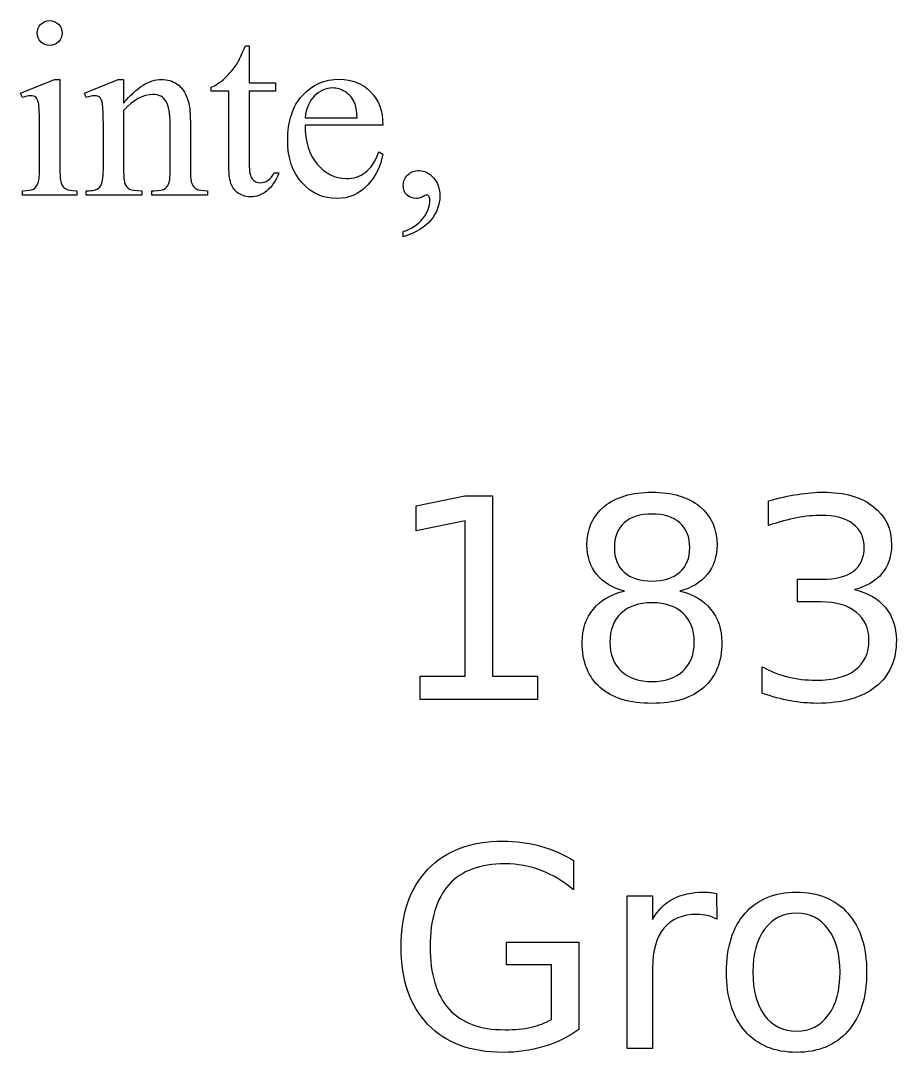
# Model space of a CAD drawing. Extents: x 2.32 to 5.29, y 6.96 to 8.91.
# Drawn here: x 2.973 to 3.409, y 6.973 to 7.486 of the extents above; entities that cross this region are included whole.
import ezdxf

# ---------------------------------------------------------------- set-up
doc = ezdxf.new("R2010")
doc.units = 0
doc.layers.add('Layer_1', color=7, linetype='CONTINUOUS')

msp = doc.modelspace()

# ---------------------------------------------------------------- linework, layer by layer
at = {"layer": 'Layer_1', "color": 7}
for p, q in [((2.987793, 7.48629), (2.987793, 7.48629)), ((3.085083, 7.473777), (3.086975, 7.473777)), ((3.086975, 7.473777), (3.086975, 7.455406)), ((3.086975, 7.473777), (3.086975, 7.473777)), ((2.973328, 7.450218), (2.990174, 7.457053)), ((2.990174, 7.457053), (2.992859, 7.457053)), ((2.992859, 7.457054), (2.992859, 7.412132)), ((2.992859, 7.457053), (2.992859, 7.457054)), ((3.005066, 7.450218), (3.021912, 7.457054)), ((3.021912, 7.457054), (3.024536, 7.457054)), ((3.024536, 7.457054), (3.024536, 7.445213)), ((3.068054, 7.451133), (3.068054, 7.453148)), ((3.086975, 7.455406), (3.100036, 7.455406)), ((3.100036, 7.455406), (3.100036, 7.451133)), ((2.974182, 7.44802), (2.973328, 7.450218)), ((3.005982, 7.448021), (3.005066, 7.450218)), ((3.076904, 7.451133), (3.068054, 7.451133)), ((3.076904, 7.413536), (3.076904, 7.451133)), ((3.100036, 7.451133), (3.086975, 7.451133)), ((3.086975, 7.451133), (3.086975, 7.414879)), ((3.024536, 7.445213), (3.024536, 7.445213)), ((3.024536, 7.441612), (3.024536, 7.412132)), ((3.114807, 7.437889), (3.140686, 7.437889)), ((3.114807, 7.437889), (3.114807, 7.437889)), ((2.982727, 7.412132), (2.982727, 7.433677)), ((3.014465, 7.412132), (3.014465, 7.432884)), ((3.047669, 7.412132), (3.047669, 7.43502)), ((3.057739, 7.435997), (3.057739, 7.412132)), ((3.153442, 7.434349), (3.114807, 7.434349)), ((3.114807, 7.434349), (3.114807, 7.434349)), ((3.15155, 7.421104), (3.153442, 7.419883)), ((3.099365, 7.410606), (3.101745, 7.410606)), ((2.974182, 7.399498), (2.974182, 7.401695)), ((3.001342, 7.401695), (3.001342, 7.399498)), ((3.005981, 7.399498), (3.005981, 7.401695)), ((3.005981, 7.401695), (3.007202, 7.401695)), ((3.03363, 7.401695), (3.03363, 7.399498)), ((3.038635, 7.399498), (3.038635, 7.401695)), ((3.038635, 7.401695), (3.039795, 7.401695)), ((3.066284, 7.401695), (3.066284, 7.399498)), ((3.001342, 7.399498), (2.974182, 7.399498)), ((3.03363, 7.399498), (3.005981, 7.399498)), ((3.066284, 7.399498), (3.038635, 7.399498)), ((3.163635, 7.378685), (3.163635, 7.38137)), ((3.163636, 7.378685), (3.163635, 7.378685)), ((3.170018, 7.245001), (3.194228, 7.249884)), ((3.194228, 7.249884), (3.207927, 7.249884)), ((3.207927, 7.249884), (3.207927, 7.160163)), ((3.345257, 7.235168), (3.345257, 7.247375)), ((3.170018, 7.232523), (3.170018, 7.245001)), ((3.194364, 7.237406), (3.170018, 7.232523)), ((3.194364, 7.160163), (3.194364, 7.237406)), ((3.268624, 7.224182), (3.268624, 7.224182)), ((3.359702, 7.197123), (3.359702, 7.20838)), ((3.359702, 7.20838), (3.372044, 7.20838)), ((3.273642, 7.202548), (3.273642, 7.202548)), ((3.387981, 7.203227), (3.387981, 7.203226)), ((3.287341, 7.196716), (3.287341, 7.196716)), ((3.371502, 7.197123), (3.359702, 7.197123)), ((3.342205, 7.151685), (3.342205, 7.16491)), ((3.171985, 7.160163), (3.194364, 7.160163)), ((3.171985, 7.148634), (3.171985, 7.160163)), ((3.171985, 7.160163), (3.171985, 7.160163)), ((3.207927, 7.160163), (3.230307, 7.160163)), ((3.230307, 7.160163), (3.230307, 7.148634)), ((3.230307, 7.148634), (3.171985, 7.148634)), ((3.248346, 7.068474), (3.248346, 7.053894)), ((3.319486, 7.05213), (3.319553, 7.039313)), ((3.359227, 7.052808), (3.359227, 7.052808)), ((3.275066, 6.975022), (3.275066, 7.050977)), ((3.275066, 7.050977), (3.287612, 7.050977)), ((3.287612, 7.050977), (3.287612, 7.039177)), ((3.359227, 7.042229), (3.359227, 7.042229)), ((3.319553, 7.039313), (3.319554, 7.039313)), ((3.215048, 7.016662), (3.215048, 7.02792)), ((3.215048, 7.02792), (3.250991, 7.02792)), ((3.250991, 7.02792), (3.250991, 6.984449)), ((3.237428, 7.016662), (3.215048, 7.016662)), ((3.237428, 6.989468), (3.237428, 7.016662)), ((3.287612, 7.015034), (3.287612, 6.975022)), ((3.237428, 6.989468), (3.237428, 6.989468)), ((3.287612, 6.975022), (3.275066, 6.975022))]:
    msp.add_line(p, q, dxfattribs=at)
for points in [[(2.981567, 7.480125), (2.981567, 7.481834), (2.982157, 7.483279), (2.983337, 7.484459)], [(2.983337, 7.484459), (2.984558, 7.485679), (2.986043, 7.48629), (2.987793, 7.48629)], [(2.987793, 7.48629), (2.989502, 7.48629), (2.990946, 7.485679), (2.992126, 7.484459)], [(2.992126, 7.484459), (2.993347, 7.483279), (2.993957, 7.481834), (2.993957, 7.480125)], [(2.983398, 7.475731), (2.982178, 7.476951), (2.981567, 7.478416), (2.981567, 7.480125)], [(2.993957, 7.480125), (2.993957, 7.478416), (2.993347, 7.476951), (2.992126, 7.475731)], [(2.987793, 7.4739), (2.986084, 7.4739), (2.984619, 7.47451), (2.983398, 7.475731)], [(2.992126, 7.475731), (2.990946, 7.47451), (2.989502, 7.4739), (2.987793, 7.4739)], [(3.081177, 7.465294), (3.082112, 7.46684), (3.083415, 7.469668), (3.085083, 7.473777)], [(3.07489, 7.457664), (3.07725, 7.459821), (3.079346, 7.462364), (3.081177, 7.465294)], [(3.068054, 7.453148), (3.070292, 7.454043), (3.072571, 7.455548), (3.07489, 7.457664)], [(3.024536, 7.445213), (3.031087, 7.453107), (3.037333, 7.457054), (3.043274, 7.457054)], [(3.043274, 7.457054), (3.046326, 7.457054), (3.04895, 7.456281), (3.051147, 7.454734)], [(3.051147, 7.454734), (3.053345, 7.453229), (3.055094, 7.450727), (3.056396, 7.447227)], [(3.113464, 7.449058), (3.118388, 7.454429), (3.124552, 7.457115), (3.131958, 7.457115)], [(3.12854, 7.452781), (3.125163, 7.452781), (3.122131, 7.451459), (3.119446, 7.448814)], [(3.134826, 7.450828), (3.132833, 7.45213), (3.130737, 7.452781), (3.12854, 7.452781)], [(3.131958, 7.457115), (3.138224, 7.457115), (3.143371, 7.45504), (3.1474, 7.450889)], [(2.978333, 7.448936), (2.977193, 7.448936), (2.97581, 7.448631), (2.974182, 7.44802)], [(2.980835, 7.448143), (2.980225, 7.448671), (2.97939, 7.448936), (2.978333, 7.448936)], [(2.982178, 7.445457), (2.981893, 7.446759), (2.981445, 7.447654), (2.980835, 7.448143)], [(3.010071, 7.448936), (3.008932, 7.448936), (3.007569, 7.448631), (3.005982, 7.448021)], [(3.012574, 7.448143), (3.011963, 7.448672), (3.011129, 7.448936), (3.010071, 7.448936)], [(3.013977, 7.445152), (3.013692, 7.446617), (3.013224, 7.447614), (3.012574, 7.448143)], [(3.039002, 7.449547), (3.034159, 7.449547), (3.029338, 7.446902), (3.024536, 7.441612)], [(3.045654, 7.446068), (3.044352, 7.448387), (3.042135, 7.449547), (3.039002, 7.449547)], [(3.056396, 7.447227), (3.057292, 7.444786), (3.057739, 7.441042), (3.057739, 7.435997)], [(3.10614, 7.426719), (3.10614, 7.436282), (3.108581, 7.443728), (3.113464, 7.449058)], [(3.119446, 7.448814), (3.116801, 7.44621), (3.115255, 7.442568), (3.114807, 7.437889)], [(3.139404, 7.445457), (3.138387, 7.447736), (3.136861, 7.449526), (3.134826, 7.450828)], [(3.1474, 7.450889), (3.151428, 7.44678), (3.153442, 7.441266), (3.153442, 7.434349)], [(2.982727, 7.433677), (2.982727, 7.43974), (2.982544, 7.443667), (2.982178, 7.445457)], [(3.014465, 7.432884), (3.014465, 7.439598), (3.014303, 7.443687), (3.013977, 7.445152)], [(3.047669, 7.43502), (3.047669, 7.440107), (3.046997, 7.443789), (3.045654, 7.446068)], [(3.140686, 7.437889), (3.140482, 7.44147), (3.140055, 7.443992), (3.139404, 7.445457)], [(3.114807, 7.434349), (3.11477, 7.426048), (3.116784, 7.419538), (3.120849, 7.414817)], [(3.113281, 7.405601), (3.10852, 7.41085), (3.10614, 7.41789), (3.10614, 7.426719)], [(3.144714, 7.410728), (3.14744, 7.412763), (3.149719, 7.416221), (3.15155, 7.421104)], [(3.153442, 7.419883), (3.152588, 7.414309), (3.150106, 7.409223), (3.145996, 7.404625)], [(2.981872, 7.405113), (2.982442, 7.406334), (2.982727, 7.408673), (2.982727, 7.412132)], [(2.992859, 7.412132), (2.992859, 7.408633), (2.993103, 7.406293), (2.993591, 7.405113)], [(3.012939, 7.403831), (3.013957, 7.405296), (3.014465, 7.408063), (3.014465, 7.412132)], [(3.024536, 7.412132), (3.024536, 7.408348), (3.02476, 7.406008), (3.025207, 7.405113)], [(3.047424, 7.406395), (3.047587, 7.407005), (3.047669, 7.408918), (3.047669, 7.412132)], [(3.057739, 7.412132), (3.057739, 7.408592), (3.058024, 7.406191), (3.058594, 7.40493)], [(3.078186, 7.404564), (3.077331, 7.406517), (3.076904, 7.409507), (3.076904, 7.413536)], [(3.086975, 7.414879), (3.086975, 7.411257), (3.087484, 7.408816), (3.088501, 7.407554)], [(3.120849, 7.414817), (3.124918, 7.410097), (3.1297, 7.407737), (3.135193, 7.407737)], [(3.165894, 7.409569), (3.16744, 7.410993), (3.169312, 7.411705), (3.171509, 7.411705)], [(3.171509, 7.411705), (3.174195, 7.411705), (3.176575, 7.410525), (3.17865, 7.408165)], [(3.045227, 7.402855), (3.046285, 7.403669), (3.047017, 7.404849), (3.047424, 7.406395)], [(3.088501, 7.407554), (3.089559, 7.406293), (3.090901, 7.405662), (3.092529, 7.405662)], [(3.092529, 7.405662), (3.093872, 7.405662), (3.095174, 7.406069), (3.096435, 7.406883)], [(3.101745, 7.410606), (3.100321, 7.406619), (3.098307, 7.403607), (3.095703, 7.401573)], [(3.096435, 7.406883), (3.097697, 7.407737), (3.098673, 7.408979), (3.099365, 7.410606)], [(3.135193, 7.407737), (3.138855, 7.407737), (3.142029, 7.408734), (3.144714, 7.410728)], [(3.163636, 7.404442), (3.163636, 7.406435), (3.164388, 7.408144), (3.165894, 7.409569)], [(3.17865, 7.408165), (3.180766, 7.405845), (3.181824, 7.402753), (3.181824, 7.398887)], [(2.974182, 7.401695), (2.976908, 7.401695), (2.978739, 7.401959), (2.979675, 7.402488)], [(2.979675, 7.402488), (2.980611, 7.403017), (2.981343, 7.403892), (2.981872, 7.405113)], [(2.993591, 7.405113), (2.99412, 7.403974), (2.994873, 7.403119), (2.995849, 7.402549)], [(2.995849, 7.402549), (2.996866, 7.40198), (2.998698, 7.401695), (3.001342, 7.401695)], [(3.007202, 7.401695), (3.01005, 7.401695), (3.011963, 7.402407), (3.012939, 7.403831)], [(3.025207, 7.405113), (3.025777, 7.403933), (3.02655, 7.403058), (3.027527, 7.402489)], [(3.027527, 7.402489), (3.028544, 7.40196), (3.030578, 7.401695), (3.03363, 7.401695)], [(3.039795, 7.401695), (3.042399, 7.401695), (3.04421, 7.402082), (3.045227, 7.402855)], [(3.058594, 7.40493), (3.059041, 7.403913), (3.059753, 7.403119), (3.06073, 7.402549)], [(3.06073, 7.402549), (3.061747, 7.40198), (3.063598, 7.401695), (3.066284, 7.401695)], [(3.082153, 7.400108), (3.080363, 7.401166), (3.07904, 7.402651), (3.078186, 7.404564)], [(3.095703, 7.401573), (3.093099, 7.399579), (3.090413, 7.398582), (3.087646, 7.398582)], [(3.130554, 7.397789), (3.12384, 7.397789), (3.118083, 7.400393), (3.113281, 7.405601)], [(3.145996, 7.404625), (3.141886, 7.400067), (3.136739, 7.397789), (3.130554, 7.397789)], [(3.165406, 7.399559), (3.164226, 7.400739), (3.163636, 7.402367), (3.163636, 7.404442)], [(3.087646, 7.398582), (3.085775, 7.398582), (3.083943, 7.399091), (3.082153, 7.400108)], [(3.170166, 7.397789), (3.168172, 7.397789), (3.166586, 7.398379), (3.165406, 7.399559)], [(3.172486, 7.398338), (3.171753, 7.397972), (3.17098, 7.397789), (3.170166, 7.397789)], [(3.175415, 7.399558), (3.174968, 7.399558), (3.173991, 7.399151), (3.172486, 7.398338)], [(3.17334, 7.38784), (3.175659, 7.390729), (3.176819, 7.393801), (3.176819, 7.397056)], [(3.17627, 7.399009), (3.175985, 7.399375), (3.1757, 7.399558), (3.175415, 7.399558)], [(3.176819, 7.397056), (3.176819, 7.397829), (3.176636, 7.39848), (3.17627, 7.399009)], [(3.181824, 7.398887), (3.181824, 7.394696), (3.180359, 7.39081), (3.177429, 7.38723)], [(3.163635, 7.38137), (3.167826, 7.382754), (3.171061, 7.38491), (3.17334, 7.38784)], [(3.177429, 7.38723), (3.17454, 7.383608), (3.169943, 7.38076), (3.163636, 7.378685)], [(3.263605, 7.244662), (3.269392, 7.249364), (3.277304, 7.251715), (3.287341, 7.251715)], [(3.287341, 7.251715), (3.297423, 7.251715), (3.305335, 7.249364), (3.311077, 7.244662)], [(3.345257, 7.247375), (3.350456, 7.248822), (3.355316, 7.249907), (3.359837, 7.25063)], [(3.359837, 7.25063), (3.364404, 7.251354), (3.368699, 7.251716), (3.372722, 7.251716)], [(3.372722, 7.251716), (3.383121, 7.251716), (3.391349, 7.249342), (3.397408, 7.244595)], [(3.254992, 7.22547), (3.254992, 7.233563), (3.257863, 7.23996), (3.263605, 7.244662)], [(3.311077, 7.244662), (3.316819, 7.23996), (3.31969, 7.233563), (3.31969, 7.22547)], [(3.397408, 7.244595), (3.403466, 7.239893), (3.406495, 7.233518), (3.406495, 7.225471)], [(3.287341, 7.240865), (3.281418, 7.240865), (3.276807, 7.239395), (3.273506, 7.236456)], [(3.301108, 7.236456), (3.297807, 7.239395), (3.293218, 7.240865), (3.287341, 7.240865)], [(3.35943, 7.238966), (3.355135, 7.238152), (3.350411, 7.236886), (3.345257, 7.235168)], [(3.371502, 7.240186), (3.367749, 7.240186), (3.363725, 7.23978), (3.35943, 7.238966)], [(3.387303, 7.235982), (3.383641, 7.238785), (3.378374, 7.240186), (3.371502, 7.240186)], [(3.273506, 7.236456), (3.270251, 7.233518), (3.268624, 7.229426), (3.268624, 7.224182)], [(3.306126, 7.224182), (3.306126, 7.229426), (3.304453, 7.233518), (3.301108, 7.236456)], [(3.392864, 7.224046), (3.392864, 7.229245), (3.39101, 7.233224), (3.387303, 7.235982)], [(3.259875, 7.210754), (3.25662, 7.214778), (3.254992, 7.219683), (3.254992, 7.22547)], [(3.268624, 7.224182), (3.268624, 7.218937), (3.270251, 7.214846), (3.273506, 7.211907)], [(3.301108, 7.211907), (3.304453, 7.214846), (3.306126, 7.218937), (3.306126, 7.224182)], [(3.31969, 7.22547), (3.31969, 7.219683), (3.318039, 7.214778), (3.314739, 7.210754)], [(3.387506, 7.212382), (3.391078, 7.215094), (3.392864, 7.218982), (3.392864, 7.224046)], [(3.406495, 7.225471), (3.406495, 7.219864), (3.40489, 7.215117), (3.40168, 7.211229)], [(3.273506, 7.211907), (3.276807, 7.208968), (3.281418, 7.207499), (3.287341, 7.207499)], [(3.287341, 7.207499), (3.293218, 7.207499), (3.297807, 7.208968), (3.301108, 7.211907)], [(3.372044, 7.20838), (3.378781, 7.20838), (3.383935, 7.209714), (3.387506, 7.212382)], [(3.40168, 7.211229), (3.39847, 7.207386), (3.393904, 7.204719), (3.387981, 7.203227)], [(3.273642, 7.202548), (3.267765, 7.203995), (3.263176, 7.20673), (3.259875, 7.210754)], [(3.314739, 7.210754), (3.311484, 7.20673), (3.30694, 7.203995), (3.301108, 7.202548)], [(3.25818, 7.193528), (3.261887, 7.198004), (3.267041, 7.201011), (3.273642, 7.202548)], [(3.301108, 7.202548), (3.307709, 7.201011), (3.31284, 7.198004), (3.316502, 7.193528)], [(3.387981, 7.203226), (3.394537, 7.201825), (3.399646, 7.198909), (3.403308, 7.194478)], [(3.287341, 7.196716), (3.280831, 7.196716), (3.275699, 7.194975), (3.271947, 7.191494)], [(3.302735, 7.191494), (3.299028, 7.194975), (3.293897, 7.196716), (3.287341, 7.196716)], [(3.388931, 7.192036), (3.384771, 7.195427), (3.378962, 7.197123), (3.371502, 7.197123)], [(3.252619, 7.177117), (3.252619, 7.183582), (3.254472, 7.189053), (3.25818, 7.193528)], [(3.271947, 7.191494), (3.268239, 7.188013), (3.266386, 7.18322), (3.266386, 7.177117)], [(3.308364, 7.177117), (3.308364, 7.18322), (3.306488, 7.188013), (3.302735, 7.191494)], [(3.316502, 7.193528), (3.32021, 7.189053), (3.322063, 7.183582), (3.322063, 7.177117)], [(3.395238, 7.178066), (3.395238, 7.184034), (3.393135, 7.188691), (3.388931, 7.192036)], [(3.403308, 7.194478), (3.407015, 7.190047), (3.408869, 7.184577), (3.408869, 7.178066)], [(3.261571, 7.154534), (3.255603, 7.159778), (3.252619, 7.167306), (3.252619, 7.177117)], [(3.266386, 7.177117), (3.266386, 7.171013), (3.268239, 7.166221), (3.271947, 7.16274)], [(3.302735, 7.16274), (3.306488, 7.166266), (3.308364, 7.171059), (3.308364, 7.177117)], [(3.322063, 7.177117), (3.322063, 7.167306), (3.319057, 7.159778), (3.313044, 7.154534)], [(3.388456, 7.163282), (3.392977, 7.166673), (3.395238, 7.171601), (3.395238, 7.178066)], [(3.408869, 7.178066), (3.408869, 7.168075), (3.405433, 7.160343), (3.398561, 7.154873)], [(3.342205, 7.16491), (3.346003, 7.162694), (3.350162, 7.161022), (3.354683, 7.159891)], [(3.271947, 7.16274), (3.275699, 7.159258), (3.280831, 7.157518), (3.287341, 7.157518)], [(3.287341, 7.157518), (3.293851, 7.157518), (3.298983, 7.159258), (3.302735, 7.16274)], [(3.354683, 7.159891), (3.359204, 7.158761), (3.363929, 7.158196), (3.368857, 7.158196)], [(3.368857, 7.158196), (3.377447, 7.158196), (3.38398, 7.159891), (3.388456, 7.163282)], [(3.287341, 7.146667), (3.276174, 7.146667), (3.267584, 7.149289), (3.261571, 7.154534)], [(3.313044, 7.154534), (3.307076, 7.149289), (3.298508, 7.146667), (3.287341, 7.146667)], [(3.398561, 7.154873), (3.391688, 7.149402), (3.381923, 7.146667), (3.369264, 7.146667)], [(3.356107, 7.147956), (3.351631, 7.148769), (3.346997, 7.150013), (3.342205, 7.151685)], [(3.369264, 7.146667), (3.365014, 7.146667), (3.360628, 7.147097), (3.356107, 7.147956)], [(3.175918, 7.064202), (3.18487, 7.07347), (3.197258, 7.078104), (3.213082, 7.078104)], [(3.213082, 7.078104), (3.219682, 7.078104), (3.225944, 7.07729), (3.231867, 7.075663)], [(3.231867, 7.075663), (3.237835, 7.074035), (3.243328, 7.071639), (3.248346, 7.068474)], [(3.162558, 7.025546), (3.162558, 7.042093), (3.167011, 7.054979), (3.175918, 7.064202)], [(3.214234, 7.066847), (3.201847, 7.066847), (3.192533, 7.063388), (3.186294, 7.056471)], [(3.232206, 7.063591), (3.226509, 7.065762), (3.220519, 7.066847), (3.214234, 7.066847)], [(3.248346, 7.053894), (3.243283, 7.058189), (3.237902, 7.061421), (3.232206, 7.063591)], [(3.186294, 7.056471), (3.1801, 7.049553), (3.177003, 7.039245), (3.177003, 7.025546)], [(3.297853, 7.049417), (3.302057, 7.051678), (3.307166, 7.052808), (3.313179, 7.052808)], [(3.313179, 7.052808), (3.314038, 7.052808), (3.314988, 7.05274), (3.316027, 7.052605)], [(3.316027, 7.052605), (3.317067, 7.052514), (3.31822, 7.052356), (3.319486, 7.05213)], [(3.333592, 7.042229), (3.339786, 7.049282), (3.348331, 7.052808), (3.359227, 7.052808)], [(3.359227, 7.052808), (3.370078, 7.052808), (3.3786, 7.049282), (3.384794, 7.042229)], [(3.287612, 7.039177), (3.290235, 7.043789), (3.293648, 7.047202), (3.297853, 7.049417)], [(3.309517, 7.041686), (3.302464, 7.041686), (3.297039, 7.03938), (3.293241, 7.034769)], [(3.314942, 7.041076), (3.313315, 7.041483), (3.311506, 7.041686), (3.309517, 7.041686)], [(3.324369, 7.012932), (3.324369, 7.025411), (3.327443, 7.035176), (3.333592, 7.042229)], [(3.359227, 7.042229), (3.352536, 7.042229), (3.347246, 7.039607), (3.343358, 7.034362)], [(3.375028, 7.034294), (3.37114, 7.039584), (3.365873, 7.042229), (3.359227, 7.042229)], [(3.384794, 7.042229), (3.390988, 7.035176), (3.394085, 7.025411), (3.394085, 7.012932)], [(3.319554, 7.039313), (3.318152, 7.040127), (3.316615, 7.040715), (3.314942, 7.041076)], [(3.293241, 7.034769), (3.289488, 7.030203), (3.287612, 7.023624), (3.287612, 7.015034)], [(3.343358, 7.034362), (3.33947, 7.029163), (3.337525, 7.02202), (3.337525, 7.012932)], [(3.38086, 7.012932), (3.38086, 7.021929), (3.378916, 7.02905), (3.375028, 7.034294)], [(3.175918, 6.986891), (3.167011, 6.996159), (3.162558, 7.009044), (3.162558, 7.025546)], [(3.177003, 7.025546), (3.177003, 7.011892), (3.1801, 7.001607), (3.186294, 6.994689)], [(3.333592, 6.983635), (3.327443, 6.990734), (3.324369, 7.000499), (3.324369, 7.012932)], [(3.337525, 7.012932), (3.337525, 7.003845), (3.339447, 6.996679), (3.34329, 6.991434)], [(3.375028, 6.991502), (3.378916, 6.996747), (3.38086, 7.00389), (3.38086, 7.012932)], [(3.394085, 7.012932), (3.394085, 7.000499), (3.390988, 6.990734), (3.384794, 6.983635)], [(3.186294, 6.994689), (3.192533, 6.987772), (3.201847, 6.984313), (3.214234, 6.984313)], [(3.34329, 6.991434), (3.347178, 6.986235), (3.35249, 6.983635), (3.359227, 6.983635)], [(3.359227, 6.983635), (3.365873, 6.983635), (3.37114, 6.986258), (3.375028, 6.991502)], [(3.213082, 6.973056), (3.197258, 6.973056), (3.18487, 6.977667), (3.175918, 6.986891)], [(3.214234, 6.984313), (3.219072, 6.984313), (3.22339, 6.98472), (3.227187, 6.985534)], [(3.227187, 6.985534), (3.230985, 6.986393), (3.234399, 6.987704), (3.237428, 6.989468)], [(3.250991, 6.984449), (3.245701, 6.980697), (3.239869, 6.977848), (3.233494, 6.975904)], [(3.359227, 6.973056), (3.348331, 6.973056), (3.339786, 6.976582), (3.333592, 6.983635)], [(3.384794, 6.983635), (3.3786, 6.976582), (3.370078, 6.973056), (3.359227, 6.973056)], [(3.233494, 6.975904), (3.22712, 6.974005), (3.220315, 6.973056), (3.213082, 6.973056)]]:
    msp.add_open_spline(points, degree=3, dxfattribs=at)

doc.saveas('drawing.dxf')
